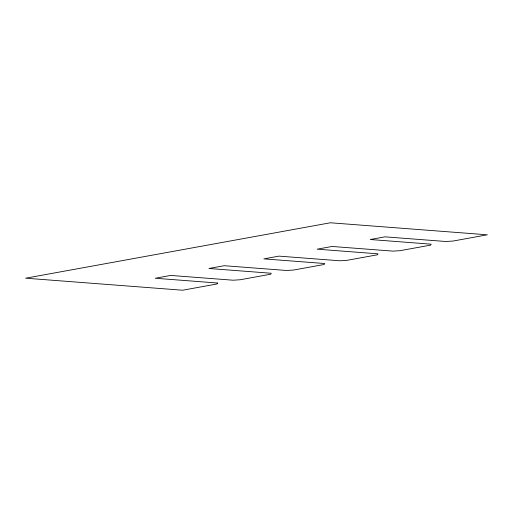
<?xml version="1.0" encoding="UTF-8"?>
<svg xmlns="http://www.w3.org/2000/svg" width="513" height="513" viewBox="0 0 513 513"><rect width="100%" height="100%" fill="white"/><g stroke="black" fill="none" stroke-linecap="round" stroke-linejoin="round"><path stroke-width="0.77" d="M217.563 283.022L217.025 283.965L182.634 290.223L25.65 278.193L330.366 222.777L487.35 234.807L452.96 241.059L445.861 241.501L384.981 236.839L370.271 239.513L431.151 244.175L430.612 245.124L400.044 250.684L392.945 251.126L332.065 246.464L317.162 249.171L378.043 253.839L377.497 254.781L346.935 260.341L339.83 260.784L278.95 256.122L263.862 258.866L324.742 263.528L324.197 264.477L293.635 270.037L286.53 270.479L224.232 265.708L208.951 268.485L271.249 273.256L270.704 274.205L240.142 279.765L233.037 280.207L170.739 275.436L155.266 278.251L217.563 283.022"/></g></svg>
